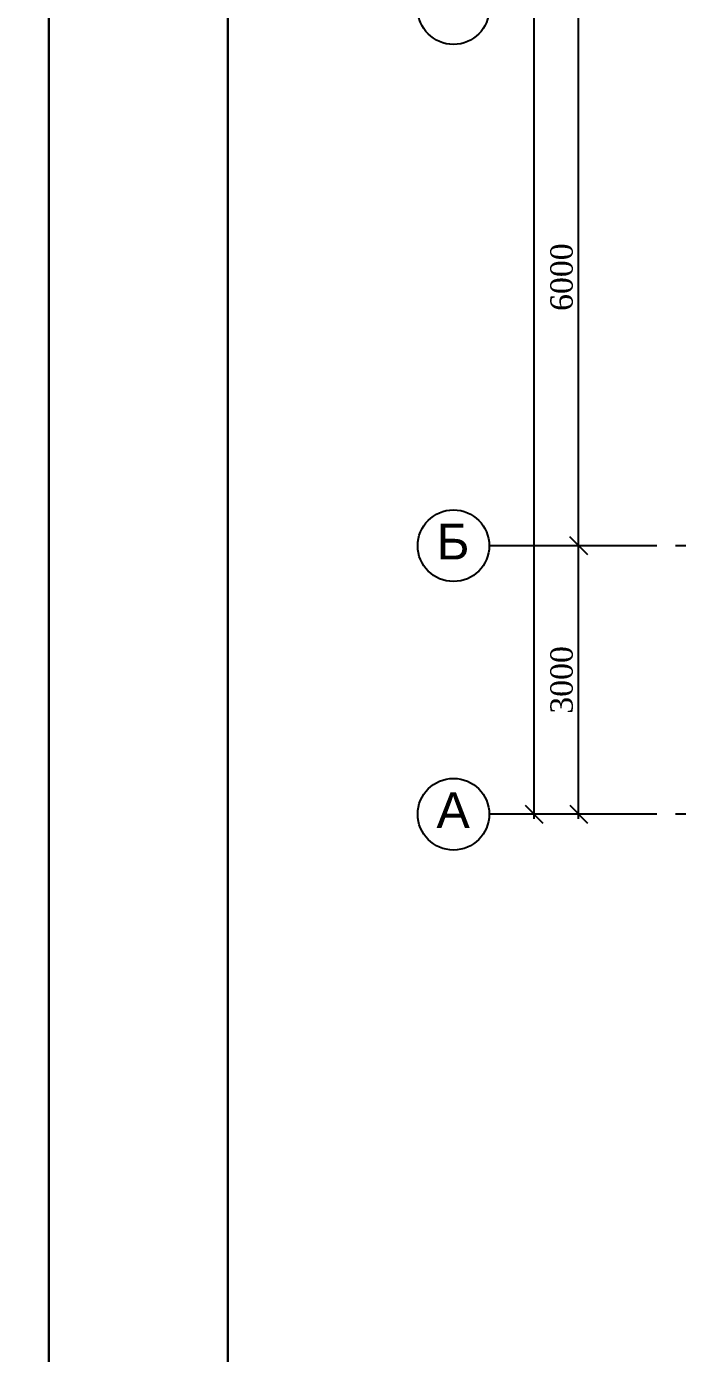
# Model space of a CAD drawing. Header units: inches. Extents: x 2870606 to 3671143, y -733551 to -473558.
# Drawn here: x 3293893 to 3301172, y -527448 to -512623 of the extents above; entities that cross this region are included whole.
import ezdxf

# ---------------------------------------------------------------- set-up
doc = ezdxf.new("R2010")
doc.units = ezdxf.units.IN
doc.header["$MEASUREMENT"] = 0
doc.linetypes.add('ACAD_ISO08W100', pattern=[36, 24, -3, 6, -3])
doc.styles.add('J~stule', font='dutch.ttf')
doc.styles.add('стиль3', font='arial.ttf', dxfattribs={"height": 250})
doc.dimstyles.new('J~style', dxfattribs={"dimscale": 100, "dimtxt": 2.5, "dimasz": 2, "dimexe": 0.55, "dimexo": 0.725, "dimtad": 1, "dimdec": 0, "dimdsep": 46, "dimtxsty": 'J~stule', "dimblk": 'OBLIQUE', "dimcen": 2, "dimdle": 0.5, "dimadec": 0, "dimazin": 0, "dimtfac": 1, "dimtdec": 0, "dimtmove": 0, "dimatfit": 3, "dimfxl": 1, "dimarcsym": 0})

# ---------------------------------------------------------------- blocks, each defined once
blk = doc.blocks.new('_Oblique')
at = {"color": 0, "linetype": 'ByBlock', "lineweight": -2}
blk.add_line((-0.5, -0.5), (0.5, 0.5), dxfattribs=at)
blk = doc.blocks.new('*D615')
at = {"color": 0, "lineweight": -2, "transparency": 16777216}
for p, q in [((3300067, -521473), (3300067, -518373)), ((3300495, -518423), (3300012, -518423)), ((3300495, -521423), (3300012, -521423))]:
    blk.add_line(p, q, dxfattribs=at)
at = {"layer": 'Defpoints', "color": 0, "lineweight": 35, "transparency": 16777216}
for p in [(3300067, -518423), (3300567, -518423), (3300567, -521423)]:
    blk.add_point(p, dxfattribs=at)
at = {"color": 0, "lineweight": -2, "transparency": 16777216, "xscale": 200, "yscale": 200, "zscale": 200}
for p, rotation in [((3300067, -518423), 90), ((3300067, -521423), 270)]:
    blk.add_blockref('_Oblique', p, dxfattribs=dict(at, rotation=rotation))
at = {"color": 0, "transparency": 16777216, "insert": (3299877, -519923), "char_height": 250, "attachment_point": 5, "rotation": 90, "style": 'J~stule'}
blk.add_mtext('3000', dxfattribs=at)
blk = doc.blocks.new('*D616')
at = {"color": 0, "lineweight": -2, "transparency": 16777216}
for p, q in [((3300495, -512423), (3300012, -512423)), ((3300067, -518473), (3300067, -512373)), ((3300495, -518423), (3300012, -518423))]:
    blk.add_line(p, q, dxfattribs=at)
at = {"layer": 'Defpoints', "color": 0, "lineweight": 35, "transparency": 16777216}
for p in [(3300067, -512423), (3300567, -512423), (3300567, -518423)]:
    blk.add_point(p, dxfattribs=at)
at = {"color": 0, "lineweight": -2, "transparency": 16777216, "xscale": 200, "yscale": 200, "zscale": 200}
for p, rotation in [((3300067, -512423), 90), ((3300067, -518423), 270)]:
    blk.add_blockref('_Oblique', p, dxfattribs=dict(at, rotation=rotation))
at = {"color": 0, "transparency": 16777216, "insert": (3299877, -515423), "char_height": 250, "attachment_point": 5, "rotation": 90, "style": 'J~stule'}
blk.add_mtext('6000', dxfattribs=at)
blk = doc.blocks.new('*D620')
at = {"color": 0, "lineweight": -2, "transparency": 16777216}
for p, q in [((3299567, -498373), (3299567, -521473)), ((3300495, -498423), (3299512, -498423)), ((3300495, -521423), (3299512, -521423))]:
    blk.add_line(p, q, dxfattribs=at)
at = {"layer": 'Defpoints', "color": 0, "lineweight": 35, "transparency": 16777216}
for p in [(3300567, -498423), (3299567, -521423), (3300567, -521423)]:
    blk.add_point(p, dxfattribs=at)
at = {"color": 0, "lineweight": -2, "transparency": 16777216, "xscale": 200, "yscale": 200, "zscale": 200}
for p, rotation in [((3299567, -498423), 90), ((3299567, -521423), 270)]:
    blk.add_blockref('_Oblique', p, dxfattribs=dict(at, rotation=rotation))
at = {"color": 0, "transparency": 16777216, "insert": (3299377, -509923), "char_height": 250, "attachment_point": 5, "rotation": 90, "style": 'J~stule'}
blk.add_mtext('23000', dxfattribs=at)

msp = doc.modelspace()

# ---------------------------------------------------------------- linework, layer by layer
at = {"linetype": 'Continuous'}
for p, q in [((3300567.24, -518423.13), (3299067.24, -518423.13)), ((3300567.24, -521423.13), (3299067.24, -521423.13))]:
    msp.add_line(p, q, dxfattribs=at)
at = {"color": 252, "linetype": 'ACAD_ISO08W100', "ltscale": 70}
for p, q in [((3366460.93, -518423.13), (3300567.24, -518423.13)), ((3366460.93, -521423.13), (3300567.24, -521423.13))]:
    msp.add_line(p, q, dxfattribs=at)
for points in [[(3219143.15, -545903.23), (3219143.15, -491903.23), (3294143.15, -491903.23), (3294143.15, -545903.23)], [(3294143.15, -545903.23), (3294143.15, -491903.23), (3369143.15, -491903.23), (3369143.15, -545903.23)]]:
    msp.add_lwpolyline(points, close=True)
at = {"lineweight": 30}
msp.add_lwpolyline([(3296143.15, -545403.23), (3296143.15, -492403.23), (3368643.15, -492403.23), (3368643.15, -545403.23)], close=True, dxfattribs=at)
at = {"linetype": 'Continuous'}
for centre in [(3298667.24, -512423.13), (3298667.24, -518423.13), (3298667.24, -521423.13)]:
    msp.add_circle(centre, 400, dxfattribs=at)

# ---------------------------------------------------------------- texts
at = {"linetype": 'Continuous', "char_height": 400, "attachment_point": 2, "style": 'стиль3'}
for s, insert in [('Б', (3298663.33, -518177.16)), ('А', (3298663.33, -521177.16))]:
    msp.add_mtext(s, dxfattribs=dict(at, insert=insert))

# ---------------------------------------------------------------- dimensions: what is measured, and where the dimension line sits
for base, p1, p2, picture, middle in [((3299567.24, -521423.13), (3300567.24, -498423.13), (3300567.24, -521423.13), '*D620', (3299377.22, -509923.13)), ((3300067.24, -512423.13), (3300567.24, -518423.13), (3300567.24, -512423.13), '*D616', (3299877.22, -515423.13)), ((3300067.24, -518423.13), (3300567.24, -521423.13), (3300567.24, -518423.13), '*D615', (3299877.22, -519923.13))]:
    dim = msp.add_linear_dim(base=base, p1=p1, p2=p2, angle=90, dimstyle='J~style', override={"dimdec": 1, "dimtdec": 1})
    dim.commit()
    dim.dimension.update_dxf_attribs({"geometry": picture, "text_midpoint": middle})

doc.saveas('drawing.dxf')
